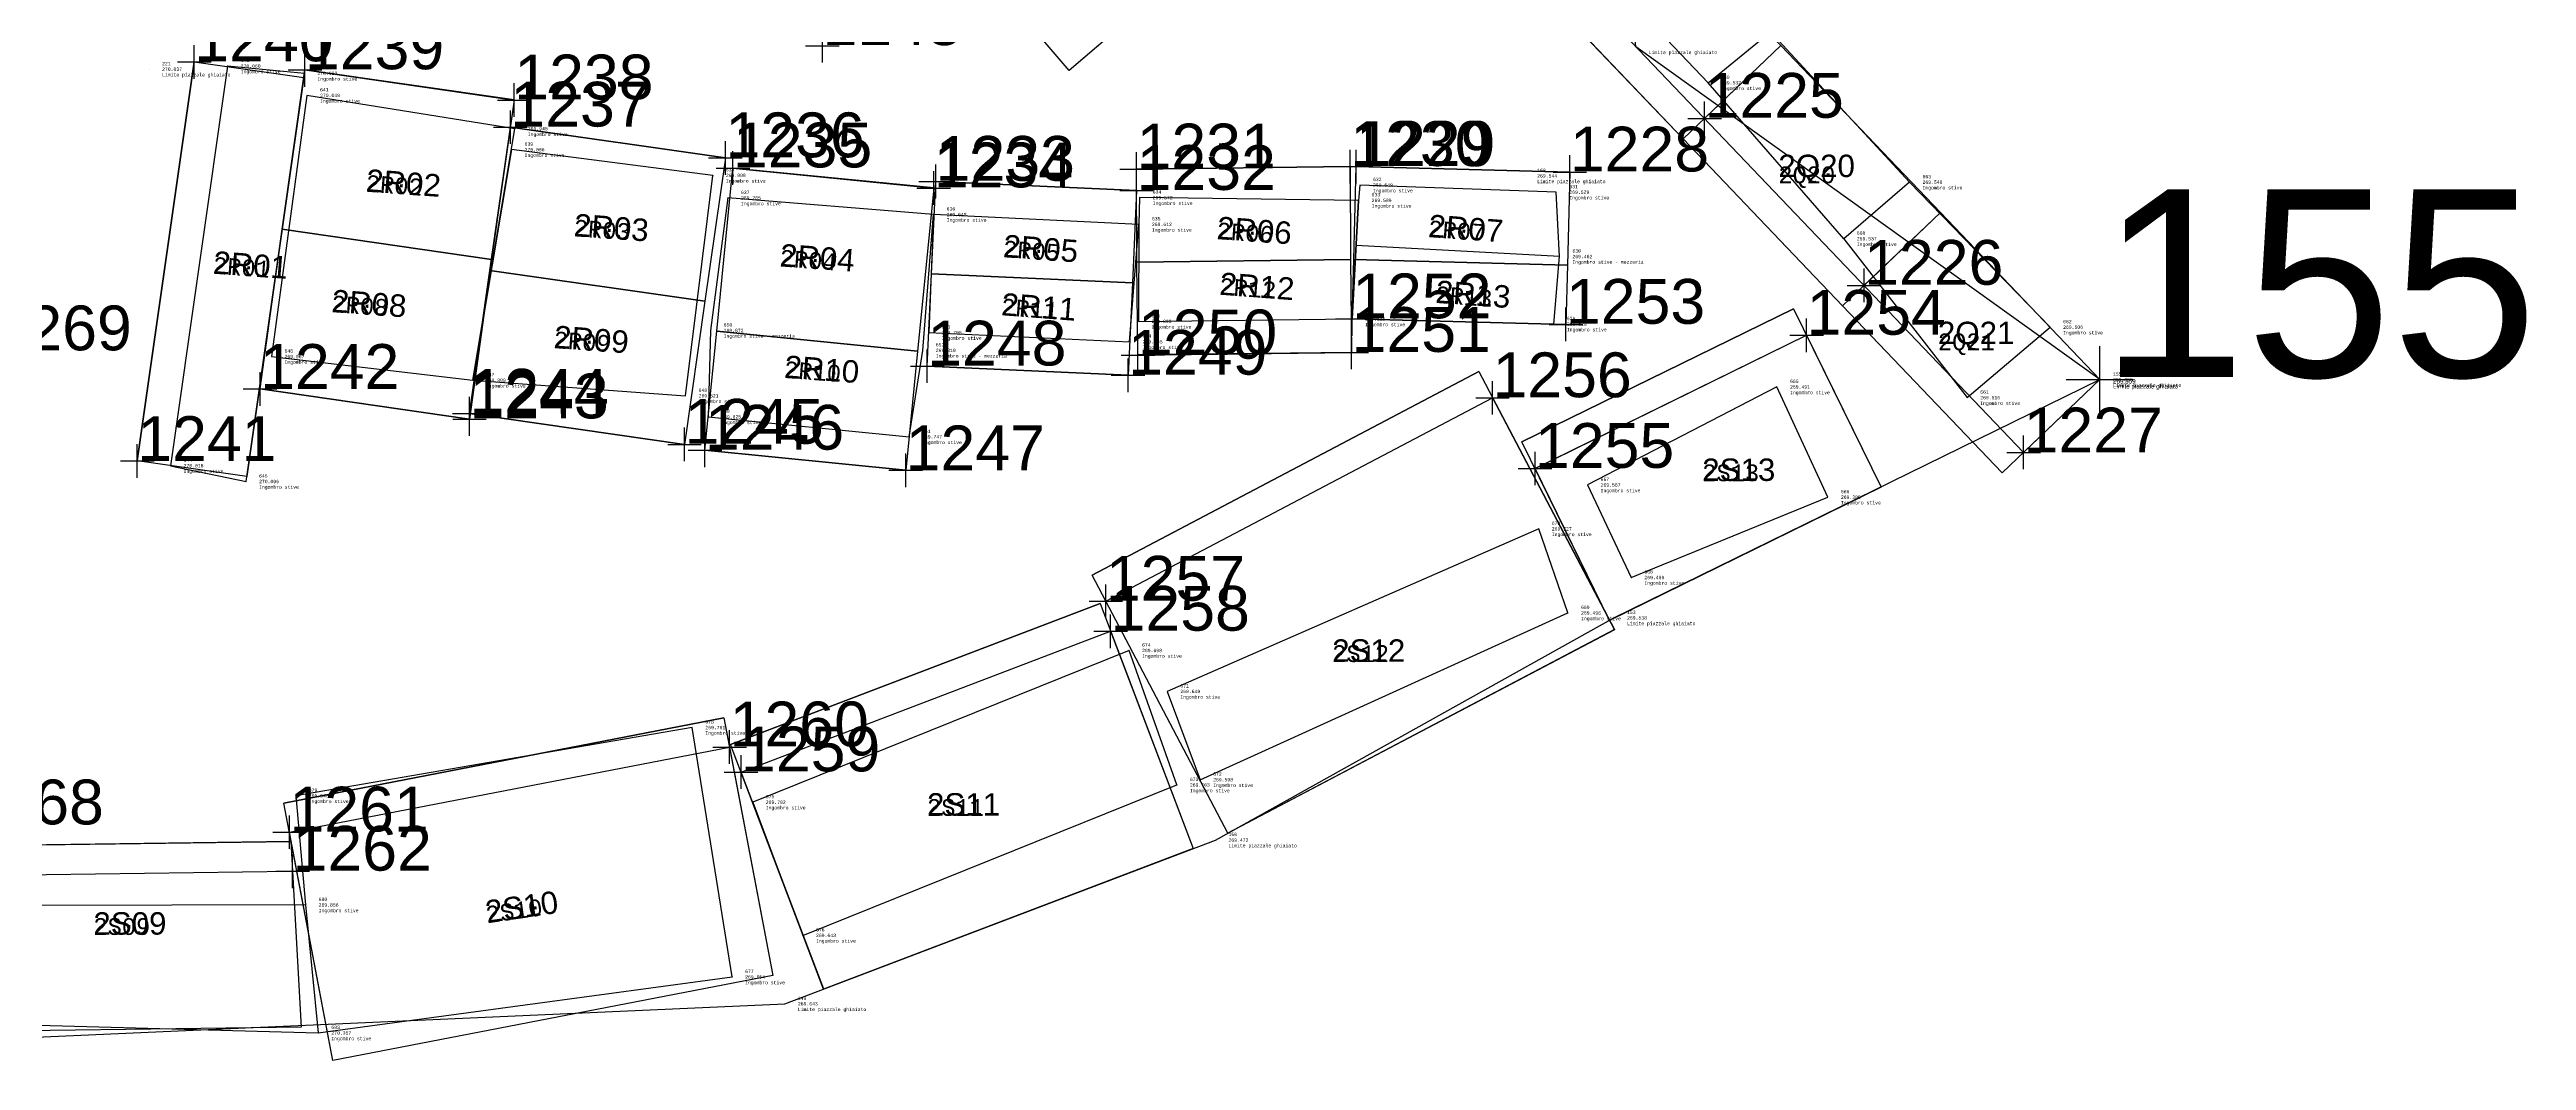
# Model space of a CAD drawing. Extents: x -1000 to 923337, y -63322 to 323191.
# Drawn here: x 327969 to 401661, y 666 to 30757 of the extents above; entities that cross this region are included whole.
import ezdxf
from ezdxf.enums import TextEntityAlignment as Align

# ---------------------------------------------------------------- set-up
doc = ezdxf.new("R2010")
doc.units = 0
doc.header["$PDMODE"] = 35
doc.header["$PDSIZE"] = 1
for name, color, linetype in [('pntdesc', 1, 'Continuous'), ('pntelev', 2, 'Continuous'), ('punti tracciati', 7, 'Continuous'), ('WF nome aree GPS', 7, 'Continuous'), ('WF_ingombro_stive_2', 1, 'Continuous'), ('WF_lato_di_accesso', 40, 'Continuous'), ('WF_nome_aree_GPS', 7, 'Continuous'), ('WF_tracciatura', 30, 'Continuous')]:
    doc.layers.add(name, color=color, linetype=linetype)
for name, color, linetype, lineweight in [('WF ingombro stive 2', 1, 'Continuous', 30), ('WF lato di accesso', 40, 'Continuous', 30), ('WF tracciatura', 30, 'Continuous', 30)]:
    doc.layers.add(name, color=color, linetype=linetype, lineweight=lineweight)
doc.styles.add('FONTSTYLE_1', font='arial.ttf', dxfattribs={"height": 0.2})
doc.styles.add('FONTSTYLE_2', font='arial.ttf', dxfattribs={"height": 0.2})
doc.styles.get("Standard").update_dxf_attribs({"font": 'consola.ttf', "height": 500})

# ---------------------------------------------------------------- blocks, each defined once
blk = doc.blocks.new('rilievo 2')
at = {"color": 8}
for points in [[(408367, -589089, -2210), (438006, -587763, -2348), (450817, -582890, -2520), (462675, -576278, -2454), (477131, -569186, -2633), (463320, -559281, -2554), (462858, -554252, -2417), (453210, -543978, -2458), (436425, -525791, -2385), (420179, -509524, -2064), (431791, -486142, -2181), (437562, -474517, -1956), (432131, -471235, -1903), (421510, -463664, -1858), (415096, -459635, -1816)], [(465473, -560350, -2460), (467330, -558833, -2639), (471465, -563309, -2444), (469510, -564992, -2454), (465473, -560350, -2460)], [(469510, -564992, -2454), (473181, -569722, -2475), (475648, -567625, -2485), (471465, -563309, -2444)], [(461050, -565522, -2530), (455004, -565196, -2384)], [(423749, -584822, -2135), (411806, -584847, -1972), (411800, -588289, -2092), (424127, -588631, -1635)]]:
    blk.add_polyline3d(points, dxfattribs=at)
for points in [[(461177, -555831, -2445), (465473, -560350, -2460), (467330, -558833, -2639), (462716, -554261, -2444)], [(423712, -560071, -1959), (421430, -559852, -1931), (419730, -571749, -1973), (421976, -572218, -1986)], [(429970, -561720, -2052), (423790, -560727, -1943), (422732, -568498, -2024), (428723, -569205, -2083)], [(435862, -563106, -2184), (429876, -562341, -1905), (428723, -569205, -2083), (435053, -569669, -2170)], [(460884, -567533, -2462), (461050, -565522, -2530), (460958, -563607, -2462), (455116, -563395, -2442), (455076, -563850, -2402), (454887, -567379, -2353)], [(442432, -564272, -2343), (436313, -563779, -2226), (435797, -567724, -2120), (435726, -570294, -2166), (441701, -570888, -2245), (442108, -568315, -2181)], [(448540, -564564, -2380), (442432, -564272, -2343), (442287, -567785, -2195), (448264, -568057, -2327)], [(455076, -563850, -2402), (448562, -563769, -2420), (448540, -564564, -2380), (448528, -567453, -2298), (454887, -567379, -2353)], [(467524, -569403, -2500), (461888, -572321, -2425), (463190, -575076, -2505), (469037, -572685, -2606)], [(460436, -573627, -2465), (449384, -578467, -2342), (450360, -581094, -2394), (461306, -576130, -2496)], [(449669, -581251, -2289), (448246, -577248, -2294), (437050, -581764, -2209), (438546, -585727, -2348)], [(436436, -586966, -2338), (435253, -579541, -2230), (423454, -581572, -2046), (423749, -584822, -2135), (424127, -588631, -1635)]]:
    blk.add_polyline3d(points, close=True, dxfattribs=at)
for p in [(419091, -559946, -1954), (421430, -559852, -1931), (423712, -560071, -1959), (423790, -560727, -1943), (465473, -560350, -2460), (429970, -561720, -2052), (429876, -562341, -1905), (435862, -563106, -2184), (455116, -563395, -2442), (460001, -563122, -2448), (460958, -563607, -2462), (471465, -563309, -2444), (436313, -563779, -2226), (442432, -564272, -2343), (448562, -563769, -2420), (455076, -563850, -2402), (448540, -564564, -2380), (469510, -564992, -2454), (461050, -565522, -2530), (454887, -567379, -2353), (435797, -567724, -2120), (442287, -567785, -2195), (448264, -568057, -2327), (448528, -567453, -2298), (460884, -567533, -2462), (475648, -567625, -2485), (422732, -568498, -2024), (442108, -568315, -2181), (428723, -569205, -2083), (467524, -569403, -2500), (477131, -569186, -2633), (435053, -569669, -2170), (435726, -570294, -2166), (473181, -569722, -2475), (441701, -570888, -2245), (419730, -571749, -1973), (421976, -572218, -1986), (461888, -572321, -2425), (469037, -572685, -2606), (460436, -573627, -2465), (463190, -575076, -2505), (461306, -576130, -2496), (462675, -576278, -2454), (448246, -577248, -2294), (449384, -578467, -2342), (435253, -579541, -2230), (449669, -581251, -2289), (450360, -581094, -2394), (423454, -581572, -2046), (437050, -581764, -2209), (450817, -582890, -2520), (423749, -584822, -2135), (438546, -585727, -2348), (436436, -586966, -2338), (438006, -587763, -2348), (424127, -588631, -1635)]:
    blk.add_point(p, dxfattribs=at)
for s, p in [('221', (419480, -559780, -1954)), ('270.037', (419480, -559946, -1954)), ('Limite piazzale ghiaiato', (419480, -560113, -1954)), ('643', (421819, -559685, -1931)), ('270.060', (421819, -559852, -1931)), ('Ingombro stive', (421819, -560018, -1931)), ('270.032', (424101, -560071, -1959)), ('642', (424101, -559904, -1959)), ('Limite piazzale ghiaiato', (463709, -559448, -2554)), ('Ingombro stive', (424101, -560237, -1959)), ('270.049', (424179, -560727, -1943)), ('641', (424179, -560560, -1943)), ('659', (465862, -560184, -2460)), ('269.532', (465862, -560350, -2460)), ('Ingombro stive', (465862, -560517, -2460)), ('Ingombro stive', (424179, -560894, -1943)), ('640', (430359, -561553, -2052)), ('639', (430265, -562175, -1905)), ('269.940', (430359, -561720, -2052)), ('Ingombro stive', (430359, -561887, -2052)), ('270.086', (430265, -562341, -1905)), ('Ingombro stive', (430265, -562508, -1905)), ('638', (436251, -562939, -2184)), ('160', (460390, -562955, -2448)), ('269.808', (436251, -563106, -2184)), ('Ingombro stive', (436251, -563273, -2184)), ('637', (436702, -563612, -2226)), ('269.765', (436702, -563779, -2226)), ('634', (448951, -563602, -2420)), ('269.572', (448951, -563769, -2420)), ('633', (455465, -563684, -2402)), ('269.549', (455505, -563395, -2442)), ('632', (455505, -563228, -2442)), ('Ingombro stive', (455505, -563561, -2442)), ('269.544', (460390, -563122, -2448)), ('Limite piazzale ghiaiato', (460390, -563289, -2448)), ('631', (461347, -563440, -2462)), ('269.529', (461347, -563607, -2462)), ('Ingombro stive', (461347, -563774, -2462)), ('663', (471854, -563142, -2444)), ('269.548', (471854, -563309, -2444)), ('Ingombro stive', (471854, -563475, -2444)), ('Ingombro stive', (436702, -563946, -2226)), ('269.648', (442821, -564272, -2343)), ('636', (442821, -564105, -2343)), ('Ingombro stive', (442821, -564439, -2343)), ('635', (448929, -564397, -2380)), ('Ingombro stive', (448951, -563936, -2420)), ('269.589', (455465, -563850, -2402)), ('Ingombro stive', (455465, -564017, -2402)), ('269.612', (448929, -564564, -2380)), ('Ingombro stive', (448929, -564731, -2380)), ('269.537', (469899, -564992, -2454)), ('660', (469899, -564825, -2454)), ('Ingombro stive', (469899, -565159, -2454)), ('269.462', (461439, -565522, -2530)), ('630', (461439, -565355, -2530)), ('Ingombro stive - mezzeria', (461439, -565689, -2530)), ('655', (448917, -567286, -2298)), ('269.693', (448917, -567453, -2298)), ('656', (455276, -567213, -2353)), ('269.638', (455276, -567379, -2353)), ('629', (461273, -567366, -2462)), ('662', (476037, -567458, -2485)), ('650', (436186, -567557, -2120)), ('269.872', (436186, -567724, -2120)), ('Ingombro stive - mezzeria', (436186, -567891, -2120)), ('652', (442497, -568148, -2181)), ('269.796', (442676, -567785, -2195)), ('653', (442676, -567618, -2195)), ('Ingombro stive', (442676, -567952, -2195)), ('654', (448653, -567890, -2327)), ('269.665', (448653, -568057, -2327)), ('Ingombro stive', (448917, -567620, -2298)), ('Ingombro stive', (455276, -567546, -2353)), ('269.529', (461273, -567533, -2462)), ('Ingombro stive', (461273, -567700, -2462)), ('269.506', (476037, -567625, -2485)), ('Ingombro stive', (476037, -567792, -2485)), ('269.967', (423121, -568498, -2024)), ('646', (423121, -568332, -2024)), ('Ingombro stive', (423121, -568665, -2024)), ('269.810', (442497, -568315, -2181)), ('Ingombro stive - mezzeria', (442497, -568481, -2181)), ('Ingombro stive', (448653, -568224, -2327)), ('269.909', (429112, -569205, -2083)), ('647', (429112, -569038, -2083)), ('Ingombro stive', (429112, -569372, -2083)), ('269.821', (435442, -569669, -2170)), ('648', (435442, -569502, -2170)), ('665', (467913, -569236, -2500)), ('269.491', (467913, -569403, -2500)), ('Ingombro stive', (467913, -569570, -2500)), ('661', (473570, -569555, -2475)), ('269.359', (477520, -569186, -2633)), ('155', (477520, -569020, -2633)), ('Limite piazzale ghiaiato', (477520, -569353, -2633)), ('Ingombro stive', (435442, -569836, -2170)), ('269.825', (436115, -570294, -2166)), ('649', (436115, -570127, -2166)), ('269.516', (473570, -569722, -2475)), ('Ingombro stive', (473570, -569889, -2475)), ('Ingombro stive', (436115, -570461, -2166)), ('269.747', (442090, -570888, -2245)), ('651', (442090, -570722, -2245)), ('Ingombro stive', (442090, -571055, -2245)), ('644', (420119, -571582, -1973)), ('270.018', (420119, -571749, -1973)), ('Ingombro stive', (420119, -571916, -1973)), ('270.006', (422365, -572218, -1986)), ('645', (422365, -572051, -1986)), ('Ingombro stive', (422365, -572384, -1986)), ('269.567', (462277, -572321, -2425)), ('667', (462277, -572154, -2425)), ('Ingombro stive', (462277, -572488, -2425)), ('666', (469426, -572518, -2606)), ('269.385', (469426, -572685, -2606)), ('Ingombro stive', (469426, -572852, -2606)), ('670', (460825, -573461, -2465)), ('269.527', (460825, -573627, -2465)), ('Ingombro stive', (460825, -573794, -2465)), ('269.486', (463579, -575076, -2505)), ('668', (463579, -574909, -2505)), ('Ingombro stive', (463579, -575243, -2505)), ('669', (461695, -575963, -2496)), ('269.496', (461695, -576130, -2496)), ('Ingombro stive', (461695, -576297, -2496)), ('269.538', (463064, -576278, -2454)), ('153', (463064, -576111, -2454)), ('Limite piazzale ghiaiato', (463064, -576445, -2454)), ('674', (448635, -577081, -2294)), ('269.698', (448635, -577248, -2294)), ('Ingombro stive', (448635, -577415, -2294)), ('671', (449773, -578300, -2342)), ('269.649', (449773, -578467, -2342)), ('Ingombro stive', (449773, -578634, -2342)), ('269.761', (435642, -579541, -2230)), ('678', (435642, -579375, -2230)), ('Ingombro stive', (435642, -579708, -2230)), ('679', (423843, -581406, -2046)), ('673', (450058, -581084, -2289)), ('269.703', (450058, -581251, -2289)), ('Ingombro stive', (450058, -581418, -2289)), ('672', (450749, -580927, -2394)), ('269.598', (450749, -581094, -2394)), ('Ingombro stive', (450749, -581260, -2394)), ('269.946', (423843, -581572, -2046)), ('Ingombro stive', (423843, -581739, -2046)), ('675', (437439, -581597, -2209)), ('269.782', (437439, -581764, -2209)), ('Ingombro stive', (437439, -581930, -2209)), ('150', (451206, -582723, -2520)), ('269.472', (451206, -582890, -2520)), ('Limite piazzale ghiaiato', (451206, -583057, -2520)), ('269.856', (424138, -584822, -2135)), ('680', (424138, -584655, -2135)), ('Ingombro stive', (424138, -584988, -2135)), ('676', (438935, -585561, -2348)), ('269.643', (438935, -585727, -2348)), ('Ingombro stive', (438935, -585894, -2348)), ('677', (436825, -586799, -2338)), ('269.654', (436825, -586966, -2338)), ('Ingombro stive', (436825, -587133, -2338)), ('149', (438395, -587597, -2348)), ('269.643', (438395, -587763, -2348)), ('Limite piazzale ghiaiato', (438395, -587930, -2348)), ('270.357', (424515, -588631, -1635)), ('683', (424515, -588464, -1635)), ('Ingombro stive', (424515, -588798, -1635))]:
    blk.add_text(s, height=100, dxfattribs=at).set_placement(p, align=Align.MIDDLE_LEFT)
blk = doc.blocks.new('Croce___ATS')
at = {"color": 0}
for p, q in [((0, -0.5), (0, 0.5)), ((-0.5, 0), (0.5, 0))]:
    blk.add_line(p, q, dxfattribs=at)
blk = doc.blocks.new('T_P_3')
blk.add_point((0, 0))
at = {"xscale": 2, "yscale": 2}
blk.add_blockref('Croce___ATS', (0, 0), dxfattribs=at)
at = {"color": 7, "insert": (0, 0), "char_height": 5.5859, "attachment_point": 7, "style": 'FONTSTYLE_1'}
blk.add_mtext('155', dxfattribs=at)
blk = doc.blocks.new('T_P_154')
at = {"color": 7}
blk.add_point((0, 0), dxfattribs=at)
blk.add_blockref('Croce___ATS', (0, 0), dxfattribs=at)
at = {"color": 7, "insert": (0, 0), "char_height": 1.3333, "attachment_point": 7, "style": 'FONTSTYLE_1'}
blk.add_mtext('1148', dxfattribs=at)
blk = doc.blocks.new('T_P_230')
at = {"color": 7}
blk.add_point((0, 0), dxfattribs=at)
blk.add_blockref('Croce___ATS', (0, 0), dxfattribs=at)
at = {"color": 7, "insert": (0, 0), "char_height": 1.3333, "attachment_point": 7, "style": 'FONTSTYLE_1'}
blk.add_mtext('1225', dxfattribs=at)
blk = doc.blocks.new('T_P_231')
at = {"color": 7}
blk.add_point((0, 0), dxfattribs=at)
blk.add_blockref('Croce___ATS', (0, 0), dxfattribs=at)
at = {"color": 7, "insert": (0, 0), "char_height": 1.3333, "attachment_point": 7, "style": 'FONTSTYLE_1'}
blk.add_mtext('1226', dxfattribs=at)
blk = doc.blocks.new('T_P_232')
at = {"color": 7}
blk.add_point((0, 0), dxfattribs=at)
blk.add_blockref('Croce___ATS', (0, 0), dxfattribs=at)
at = {"color": 7, "insert": (0, 0), "char_height": 1.3333, "attachment_point": 7, "style": 'FONTSTYLE_1'}
blk.add_mtext('1227', dxfattribs=at)
blk = doc.blocks.new('T_P_233')
at = {"color": 7}
blk.add_point((0, 0), dxfattribs=at)
blk.add_blockref('Croce___ATS', (0, 0), dxfattribs=at)
at = {"color": 7, "insert": (0, 0), "char_height": 1.3333, "attachment_point": 7, "style": 'FONTSTYLE_1'}
blk.add_mtext('1228', dxfattribs=at)
blk = doc.blocks.new('T_P_234')
at = {"color": 7}
blk.add_point((0, 0), dxfattribs=at)
blk.add_blockref('Croce___ATS', (0, 0), dxfattribs=at)
at = {"color": 7, "insert": (0, 0), "char_height": 1.3333, "attachment_point": 7, "style": 'FONTSTYLE_1'}
blk.add_mtext('1229', dxfattribs=at)
blk = doc.blocks.new('T_P_235')
at = {"color": 7}
blk.add_point((0, 0), dxfattribs=at)
blk.add_blockref('Croce___ATS', (0, 0), dxfattribs=at)
at = {"color": 7, "insert": (0, 0), "char_height": 1.3333, "attachment_point": 7, "style": 'FONTSTYLE_1'}
blk.add_mtext('1230', dxfattribs=at)
blk = doc.blocks.new('T_P_236')
at = {"color": 7}
blk.add_point((0, 0), dxfattribs=at)
blk.add_blockref('Croce___ATS', (0, 0), dxfattribs=at)
at = {"color": 7, "insert": (0, 0), "char_height": 1.3333, "attachment_point": 7, "style": 'FONTSTYLE_1'}
blk.add_mtext('1231', dxfattribs=at)
blk = doc.blocks.new('T_P_237')
at = {"color": 7}
blk.add_point((0, 0), dxfattribs=at)
blk.add_blockref('Croce___ATS', (0, 0), dxfattribs=at)
at = {"color": 7, "insert": (0, 0), "char_height": 1.3333, "attachment_point": 7, "style": 'FONTSTYLE_1'}
blk.add_mtext('1232', dxfattribs=at)
blk = doc.blocks.new('T_P_238')
at = {"color": 7}
blk.add_point((0, 0), dxfattribs=at)
blk.add_blockref('Croce___ATS', (0, 0), dxfattribs=at)
at = {"color": 7, "insert": (0, 0), "char_height": 1.3333, "attachment_point": 7, "style": 'FONTSTYLE_1'}
blk.add_mtext('1233', dxfattribs=at)
blk = doc.blocks.new('T_P_239')
at = {"color": 7}
blk.add_point((0, 0), dxfattribs=at)
blk.add_blockref('Croce___ATS', (0, 0), dxfattribs=at)
at = {"color": 7, "insert": (0, 0), "char_height": 1.3333, "attachment_point": 7, "style": 'FONTSTYLE_1'}
blk.add_mtext('1234', dxfattribs=at)
blk = doc.blocks.new('T_P_240')
at = {"color": 7}
blk.add_point((0, 0), dxfattribs=at)
blk.add_blockref('Croce___ATS', (0, 0), dxfattribs=at)
at = {"color": 7, "insert": (0, 0), "char_height": 1.3333, "attachment_point": 7, "style": 'FONTSTYLE_1'}
blk.add_mtext('1235', dxfattribs=at)
blk = doc.blocks.new('T_P_241')
at = {"color": 7}
blk.add_point((0, 0), dxfattribs=at)
blk.add_blockref('Croce___ATS', (0, 0), dxfattribs=at)
at = {"color": 7, "insert": (0, 0), "char_height": 1.3333, "attachment_point": 7, "style": 'FONTSTYLE_1'}
blk.add_mtext('1236', dxfattribs=at)
blk = doc.blocks.new('T_P_242')
at = {"color": 7}
blk.add_point((0, 0), dxfattribs=at)
blk.add_blockref('Croce___ATS', (0, 0), dxfattribs=at)
at = {"color": 7, "insert": (0, 0), "char_height": 1.3333, "attachment_point": 7, "style": 'FONTSTYLE_1'}
blk.add_mtext('1237', dxfattribs=at)
blk = doc.blocks.new('T_P_243')
at = {"color": 7}
blk.add_point((0, 0), dxfattribs=at)
blk.add_blockref('Croce___ATS', (0, 0), dxfattribs=at)
at = {"color": 7, "insert": (0, 0), "char_height": 1.3333, "attachment_point": 7, "style": 'FONTSTYLE_1'}
blk.add_mtext('1238', dxfattribs=at)
blk = doc.blocks.new('T_P_244')
at = {"color": 7}
blk.add_point((0, 0), dxfattribs=at)
blk.add_blockref('Croce___ATS', (0, 0), dxfattribs=at)
at = {"color": 7, "insert": (0, 0), "char_height": 1.3333, "attachment_point": 7, "style": 'FONTSTYLE_1'}
blk.add_mtext('1239', dxfattribs=at)
blk = doc.blocks.new('T_P_245')
at = {"color": 7}
blk.add_point((0, 0), dxfattribs=at)
blk.add_blockref('Croce___ATS', (0, 0), dxfattribs=at)
at = {"color": 7, "insert": (0, 0), "char_height": 1.3333, "attachment_point": 7, "style": 'FONTSTYLE_1'}
blk.add_mtext('1240', dxfattribs=at)
blk = doc.blocks.new('T_P_246')
at = {"color": 7}
blk.add_point((0, 0), dxfattribs=at)
blk.add_blockref('Croce___ATS', (0, 0), dxfattribs=at)
at = {"color": 7, "insert": (0, 0), "char_height": 1.3333, "attachment_point": 7, "style": 'FONTSTYLE_1'}
blk.add_mtext('1241', dxfattribs=at)
blk = doc.blocks.new('T_P_247')
at = {"color": 7}
blk.add_point((0, 0), dxfattribs=at)
blk.add_blockref('Croce___ATS', (0, 0), dxfattribs=at)
at = {"color": 7, "insert": (0, 0), "char_height": 1.3333, "attachment_point": 7, "style": 'FONTSTYLE_1'}
blk.add_mtext('1242', dxfattribs=at)
blk = doc.blocks.new('T_P_248')
at = {"color": 7}
blk.add_point((0, 0), dxfattribs=at)
blk.add_blockref('Croce___ATS', (0, 0), dxfattribs=at)
at = {"color": 7, "insert": (0, 0), "char_height": 1.3333, "attachment_point": 7, "style": 'FONTSTYLE_1'}
blk.add_mtext('1243', dxfattribs=at)
blk = doc.blocks.new('T_P_249')
at = {"color": 7}
blk.add_point((0, 0), dxfattribs=at)
blk.add_blockref('Croce___ATS', (0, 0), dxfattribs=at)
at = {"color": 7, "insert": (0, 0), "char_height": 1.3333, "attachment_point": 7, "style": 'FONTSTYLE_1'}
blk.add_mtext('1244', dxfattribs=at)
blk = doc.blocks.new('T_P_250')
at = {"color": 7}
blk.add_point((0, 0), dxfattribs=at)
blk.add_blockref('Croce___ATS', (0, 0), dxfattribs=at)
at = {"color": 7, "insert": (0, 0), "char_height": 1.3333, "attachment_point": 7, "style": 'FONTSTYLE_1'}
blk.add_mtext('1245', dxfattribs=at)
blk = doc.blocks.new('T_P_251')
at = {"color": 7}
blk.add_point((0, 0), dxfattribs=at)
blk.add_blockref('Croce___ATS', (0, 0), dxfattribs=at)
at = {"color": 7, "insert": (0, 0), "char_height": 1.3333, "attachment_point": 7, "style": 'FONTSTYLE_1'}
blk.add_mtext('1246', dxfattribs=at)
blk = doc.blocks.new('T_P_252')
at = {"color": 7}
blk.add_point((0, 0), dxfattribs=at)
blk.add_blockref('Croce___ATS', (0, 0), dxfattribs=at)
at = {"color": 7, "insert": (0, 0), "char_height": 1.3333, "attachment_point": 7, "style": 'FONTSTYLE_1'}
blk.add_mtext('1247', dxfattribs=at)
blk = doc.blocks.new('T_P_253')
at = {"color": 7}
blk.add_point((0, 0), dxfattribs=at)
blk.add_blockref('Croce___ATS', (0, 0), dxfattribs=at)
at = {"color": 7, "insert": (0, 0), "char_height": 1.3333, "attachment_point": 7, "style": 'FONTSTYLE_1'}
blk.add_mtext('1248', dxfattribs=at)
blk = doc.blocks.new('T_P_254')
at = {"color": 7}
blk.add_point((0, 0), dxfattribs=at)
blk.add_blockref('Croce___ATS', (0, 0), dxfattribs=at)
at = {"color": 7, "insert": (0, 0), "char_height": 1.3333, "attachment_point": 7, "style": 'FONTSTYLE_1'}
blk.add_mtext('1249', dxfattribs=at)
blk = doc.blocks.new('T_P_255')
at = {"color": 7}
blk.add_point((0, 0), dxfattribs=at)
blk.add_blockref('Croce___ATS', (0, 0), dxfattribs=at)
at = {"color": 7, "insert": (0, 0), "char_height": 1.3333, "attachment_point": 7, "style": 'FONTSTYLE_1'}
blk.add_mtext('1250', dxfattribs=at)
blk = doc.blocks.new('T_P_256')
at = {"color": 7}
blk.add_point((0, 0), dxfattribs=at)
blk.add_blockref('Croce___ATS', (0, 0), dxfattribs=at)
at = {"color": 7, "insert": (0, 0), "char_height": 1.3333, "attachment_point": 7, "style": 'FONTSTYLE_1'}
blk.add_mtext('1251', dxfattribs=at)
blk = doc.blocks.new('T_P_257')
at = {"color": 7}
blk.add_point((0, 0), dxfattribs=at)
blk.add_blockref('Croce___ATS', (0, 0), dxfattribs=at)
at = {"color": 7, "insert": (0, 0), "char_height": 1.3333, "attachment_point": 7, "style": 'FONTSTYLE_1'}
blk.add_mtext('1252', dxfattribs=at)
blk = doc.blocks.new('T_P_258')
at = {"color": 7}
blk.add_point((0, 0), dxfattribs=at)
blk.add_blockref('Croce___ATS', (0, 0), dxfattribs=at)
at = {"color": 7, "insert": (0, 0), "char_height": 1.3333, "attachment_point": 7, "style": 'FONTSTYLE_1'}
blk.add_mtext('1253', dxfattribs=at)
blk = doc.blocks.new('T_P_259')
at = {"color": 7}
blk.add_point((0, 0), dxfattribs=at)
blk.add_blockref('Croce___ATS', (0, 0), dxfattribs=at)
at = {"color": 7, "insert": (0, 0), "char_height": 1.3333, "attachment_point": 7, "style": 'FONTSTYLE_1'}
blk.add_mtext('1254', dxfattribs=at)
blk = doc.blocks.new('T_P_260')
at = {"color": 7}
blk.add_point((0, 0), dxfattribs=at)
blk.add_blockref('Croce___ATS', (0, 0), dxfattribs=at)
at = {"color": 7, "insert": (0, 0), "char_height": 1.3333, "attachment_point": 7, "style": 'FONTSTYLE_1'}
blk.add_mtext('1255', dxfattribs=at)
blk = doc.blocks.new('T_P_261')
at = {"color": 7}
blk.add_point((0, 0), dxfattribs=at)
blk.add_blockref('Croce___ATS', (0, 0), dxfattribs=at)
at = {"color": 7, "insert": (0, 0), "char_height": 1.3333, "attachment_point": 7, "style": 'FONTSTYLE_1'}
blk.add_mtext('1256', dxfattribs=at)
blk = doc.blocks.new('T_P_262')
at = {"color": 7}
blk.add_point((0, 0), dxfattribs=at)
blk.add_blockref('Croce___ATS', (0, 0), dxfattribs=at)
at = {"color": 7, "insert": (0, 0), "char_height": 1.3333, "attachment_point": 7, "style": 'FONTSTYLE_1'}
blk.add_mtext('1257', dxfattribs=at)
blk = doc.blocks.new('T_P_263')
at = {"color": 7}
blk.add_point((0, 0), dxfattribs=at)
blk.add_blockref('Croce___ATS', (0, 0), dxfattribs=at)
at = {"color": 7, "insert": (0, 0), "char_height": 1.3333, "attachment_point": 7, "style": 'FONTSTYLE_1'}
blk.add_mtext('1258', dxfattribs=at)
blk = doc.blocks.new('T_P_264')
at = {"color": 7}
blk.add_point((0, 0), dxfattribs=at)
blk.add_blockref('Croce___ATS', (0, 0), dxfattribs=at)
at = {"color": 7, "insert": (0, 0), "char_height": 1.3333, "attachment_point": 7, "style": 'FONTSTYLE_1'}
blk.add_mtext('1259', dxfattribs=at)
blk = doc.blocks.new('T_P_265')
at = {"color": 7}
blk.add_point((0, 0), dxfattribs=at)
blk.add_blockref('Croce___ATS', (0, 0), dxfattribs=at)
at = {"color": 7, "insert": (0, 0), "char_height": 1.3333, "attachment_point": 7, "style": 'FONTSTYLE_1'}
blk.add_mtext('1260', dxfattribs=at)
blk = doc.blocks.new('T_P_266')
at = {"color": 7}
blk.add_point((0, 0), dxfattribs=at)
blk.add_blockref('Croce___ATS', (0, 0), dxfattribs=at)
at = {"color": 7, "insert": (0, 0), "char_height": 1.3333, "attachment_point": 7, "style": 'FONTSTYLE_1'}
blk.add_mtext('1261', dxfattribs=at)
blk = doc.blocks.new('T_P_267')
at = {"color": 7}
blk.add_point((0, 0), dxfattribs=at)
blk.add_blockref('Croce___ATS', (0, 0), dxfattribs=at)
at = {"color": 7, "insert": (0, 0), "char_height": 1.3333, "attachment_point": 7, "style": 'FONTSTYLE_1'}
blk.add_mtext('1262', dxfattribs=at)
blk = doc.blocks.new('T_P_273')
at = {"color": 7}
blk.add_point((0, 0), dxfattribs=at)
blk.add_blockref('Croce___ATS', (0, 0), dxfattribs=at)
at = {"color": 7, "insert": (0, 0), "char_height": 1.3333, "attachment_point": 7, "style": 'FONTSTYLE_1'}
blk.add_mtext('1268', dxfattribs=at)
blk = doc.blocks.new('T_P_274')
at = {"color": 7}
blk.add_point((0, 0), dxfattribs=at)
blk.add_blockref('Croce___ATS', (0, 0), dxfattribs=at)
at = {"color": 7, "insert": (0, 0), "char_height": 1.3333, "attachment_point": 7, "style": 'FONTSTYLE_1'}
blk.add_mtext('1269', dxfattribs=at)
blk = doc.blocks.new('punti tracciatura 2')
at = {"layer": 'WF_ingombro_stive_2', "ltscale": 0.5, "flags": 128}
for points, elevation in [([(1346700.396, -3504.933), (1346696.675, -3508.122), (1346691.861, -3502.502), (1346695.581, -3499.313)], 270.364), ([(1346710.83, -3504.577), (1346713.1, -3502.41), (1346717.846, -3507.382), (1346715.576, -3509.549)], 269.927), ([(1346715.576, -3509.549), (1346717.846, -3507.382), (1346722.592, -3512.353), (1346720.322, -3514.52)], 269.927), ([(1346720.322, -3514.52), (1346722.592, -3512.353), (1346727.338, -3517.325), (1346725.068, -3519.492)], 269.927), ([(1346718.611, -3516.006), (1346720.829, -3520.527), (1346712.749, -3524.491), (1346710.531, -3519.97)], 269.474), ([(1346709.266, -3517.867), (1346712.898, -3524.767), (1346701.395, -3530.822), (1346697.762, -3523.922)], 269.474), ([(1346697.904, -3524.816), (1346700.363, -3531.28), (1346689.368, -3535.469), (1346686.909, -3529.004)], 269.643), ([(1346686.567, -3528.261), (1346687.857, -3535.056), (1346674.762, -3537.59), (1346673.472, -3530.795)], 269.854), ([(1346673.568, -3531.958), (1346673.823, -3536.603), (1346661.879, -3536.761), (1346661.624, -3532.116)], 269.776)]:
    blk.add_lwpolyline(points, dxfattribs=dict(at, elevation=elevation))
for points, elevation in [([(1346668.946, -3519.746), (1346670.644, -3507.867), (1346673.901, -3508.332), (1346672.204, -3520.212)], 270.018), ([(1346673.935, -3508.105), (1346680.164, -3509.002), (1346679.485, -3513.748), (1346673.255, -3512.851)], 270.018), ([(1346680.047, -3509.811), (1346686.446, -3510.725), (1346685.837, -3514.988), (1346679.438, -3514.074)], 270.018), ([(1346686.67, -3511.027), (1346692.644, -3511.621), (1346692.162, -3516.474), (1346686.187, -3515.879)], 269.825), ([(1346698.676, -3511.058), (1346705.035, -3510.984), (1346705.043, -3513.751), (1346698.684, -3513.825)], 269.693), ([(1346705.209, -3510.985), (1346711.567, -3511.148), (1346711.496, -3513.914), (1346705.139, -3513.752)], 269.638), ([(1346692.701, -3511.425), (1346698.679, -3511.697), (1346698.552, -3514.446), (1346692.573, -3514.174)], 269.796), ([(1346673.255, -3512.851), (1346679.485, -3513.748), (1346678.831, -3518.497), (1346672.602, -3517.6)], 270.018), ([(1346679.438, -3514.074), (1346685.837, -3514.988), (1346685.228, -3519.251), (1346678.829, -3518.337)], 270.018), ([(1346692.573, -3514.174), (1346698.552, -3514.446), (1346698.426, -3517.195), (1346692.448, -3516.923)], 269.796), ([(1346698.684, -3513.825), (1346705.043, -3513.751), (1346705.075, -3516.518), (1346698.716, -3516.592)], 269.693), ([(1346705.139, -3513.752), (1346711.496, -3513.914), (1346711.451, -3515.681), (1346705.093, -3515.518)], 269.638), ([(1346686.187, -3515.879), (1346692.162, -3516.474), (1346691.808, -3520.023), (1346685.834, -3519.428)], 269.825)]:
    blk.add_lwpolyline(points, close=True, dxfattribs=dict(at, elevation=elevation))
at = {"layer": 'WF_lato_di_accesso', "ltscale": 0.5}
for p, q in [((1346670.644, -3507.867, 270.018), (1346668.946, -3519.746, 270.018)), ((1346680.164, -3509.002, 270.018), (1346673.935, -3508.105, 270.018)), ((1346686.446, -3510.725, 270.018), (1346680.047, -3509.811, 270.018)), ((1346692.644, -3511.621, 269.825), (1346686.67, -3511.027, 269.825)), ((1346705.035, -3510.984, 269.693), (1346698.676, -3511.058, 269.693)), ((1346711.567, -3511.148, 269.638), (1346705.209, -3510.985, 269.638)), ((1346698.679, -3511.697, 269.796), (1346692.701, -3511.425, 269.796)), ((1346705.093, -3515.518, 269.638), (1346711.451, -3515.681, 269.638)), ((1346698.716, -3516.592, 269.693), (1346705.075, -3516.518, 269.693)), ((1346692.448, -3516.923, 269.796), (1346698.426, -3517.195, 269.796)), ((1346672.602, -3517.6, 270.018), (1346678.831, -3518.497, 270.018)), ((1346678.829, -3518.337, 270.018), (1346685.228, -3519.251, 270.018)), ((1346685.834, -3519.428, 271.991), (1346691.808, -3520.023, 269.825))]:
    blk.add_line(p, q, dxfattribs=at)
at = {"layer": 'WF_tracciatura', "ltscale": 0.5}
for p, q in [((1346725.068, -3519.492, 269.927), (1346710.83, -3504.577, 269.927)), ((1346710.531, -3519.97, 269.474), (1346718.611, -3516.006, 269.474)), ((1346697.762, -3523.922, 269.474), (1346709.266, -3517.867, 269.474)), ((1346686.909, -3529.004, 269.643), (1346697.904, -3524.815, 269.643)), ((1346673.475, -3530.794, 269.854), (1346686.57, -3528.26, 269.854)), ((1346661.587, -3532.116, 269.776), (1346673.531, -3531.958, 269.776))]:
    blk.add_line(p, q, dxfattribs=at)
at = {"color": 7}
for name, p in [('T_P_154', (1346689.331, -3507.387, 270.364)), ('T_P_245', (1346670.644, -3507.867, 270.018)), ('T_P_244', (1346673.935, -3508.105, 270.018)), ('T_P_243', (1346680.164, -3509.002, 270.018)), ('T_P_242', (1346680.047, -3509.811, 270.018)), ('T_P_230', (1346715.576, -3509.549, 269.927)), ('T_P_241', (1346686.446, -3510.725, 270.018)), ('T_P_240', (1346686.67, -3511.027, 269.825)), ('T_P_236', (1346698.676, -3511.058, 269.693)), ('T_P_235', (1346705.035, -3510.984, 269.693)), ('T_P_234', (1346705.209, -3510.985, 269.638)), ('T_P_233', (1346711.567, -3511.148, 269.638)), ('T_P_239', (1346692.644, -3511.621, 269.825)), ('T_P_238', (1346692.701, -3511.425, 269.796)), ('T_P_237', (1346698.679, -3511.697, 269.796)), ('T_P_231', (1346720.322, -3514.52, 269.927)), ('T_P_257', (1346705.093, -3515.518, 269.638)), ('T_P_258', (1346711.451, -3515.681, 269.638)), ('T_P_259', (1346718.611, -3516.006, 269.474)), ('T_P_274', (1346664.641, -3516.471, 270.271)), ('T_P_253', (1346692.448, -3516.923, 269.796)), ('T_P_255', (1346698.716, -3516.592, 269.693)), ('T_P_256', (1346705.075, -3516.518, 269.693)), ('T_P_247', (1346672.602, -3517.6, 270.018)), ('T_P_254', (1346698.426, -3517.195, 269.796)), ('T_P_261', (1346709.266, -3517.867, 269.474)), ('T_P_249', (1346678.829, -3518.337, 270.018)), ('T_P_248', (1346678.831, -3518.497, 270.018)), ('T_P_250', (1346685.228, -3519.251, 270.018)), ('T_P_246', (1346668.946, -3519.746, 270.018)), ('T_P_251', (1346685.834, -3519.428, 269.825)), ('T_P_252', (1346691.808, -3520.023, 269.825)), ('T_P_260', (1346710.531, -3519.97, 269.474)), ('T_P_232', (1346725.068, -3519.492, 269.927)), ('T_P_262', (1346697.762, -3523.922, 269.474)), ('T_P_263', (1346697.904, -3524.816, 269.643)), ('T_P_265', (1346686.57, -3528.26, 269.854)), ('T_P_264', (1346686.909, -3529.004, 269.643)), ('T_P_273', (1346663.81, -3530.582, 270.271)), ('T_P_266', (1346673.475, -3530.794, 269.854)), ('T_P_267', (1346673.568, -3531.958, 269.776))]:
    blk.add_blockref(name, p, dxfattribs=at)
blk.add_blockref('T_P_3', (1346727.337, -3517.325, 269.359))
at = {"layer": 'pntdesc', "insert": (1346727.727, -3517.542, 269.359), "char_height": 0.13333, "attachment_point": 4, "style": 'FONTSTYLE_2'}
blk.add_mtext('Limite piazzale ghiaiato', dxfattribs=at)
at = {"layer": 'pntelev', "insert": (1346727.727, -3517.375, 269.359), "char_height": 0.1333, "attachment_point": 4, "style": 'FONTSTYLE_2'}
blk.add_mtext('269.359', dxfattribs=at)
at = {"layer": 'WF_nome_aree_GPS', "char_height": 0.6667, "attachment_point": 7, "style": 'FONTSTYLE_2'}
for s, insert in [('2Q20', (1346717.77, -3511.479, 270.315)), ('2Q21', (1346722.516, -3516.451, 270.315)), ('2S13', (1346715.506, -3520.349, 270.75)), ('2S12', (1346704.497, -3525.731, 270.75)), ('2S11', (1346692.442, -3530.31, 270.75)), ('2S09', (1346667.64, -3533.853, 270.75))]:
    blk.add_mtext(s, dxfattribs=dict(at, insert=insert))
for s, insert, rotation in [('2R02', (1346675.731, -3511.73, 270.669), 355.7), ('2R03', (1346681.917, -3513.057, 270.669), 355.7), ('2R06', (1346701.046, -3513.141, 270.669), 355.7), ('2R07', (1346707.339, -3513.081, 270.669), 355.7), ('2R01', (1346671.184, -3514.17, 270.669), 355.7), ('2R04', (1346688.045, -3513.954, 270.669), 355.7), ('2R05', (1346694.69, -3513.68, 270.669), 355.7), ('2R12', (1346701.126, -3514.795, 270.669), 355.7), ('2R08', (1346674.709, -3515.315, 270.669), 355.7), ('2R11', (1346694.636, -3515.407, 270.669), 355.7), ('2R13', (1346707.554, -3515.04, 270.669), 355.7), ('2R09', (1346681.321, -3516.386, 270.669), 355.7), ('2R10', (1346688.178, -3517.273, 270.669), 355.7), ('2S10', (1346679.355, -3533.508, 270.829), 8.1)]:
    blk.add_mtext(s, dxfattribs=dict(at, insert=insert, rotation=rotation))

msp = doc.modelspace()

# ---------------------------------------------------------------- linework, layer by layer
at = {"layer": 'WF ingombro stive 2'}
for points, elevation in [([(357972.8, 39594.1), (362786.9, 33974.1), (358307.4, 30134.3), (353493.3, 35754.3)], -1627.5), ([(374731.8, 35846.5), (379477.8, 30874.7), (376570.7, 28099.5), (371824.6, 33071.3)], -2064.3), ([(330578.4, 18510.1), (332275.7, 30389.4), (335533.2, 29924), (333835.9, 18044.7)], -1973), ([(379477.8, 30874.7), (384223.9, 25902.8), (381316.7, 23127.7), (376570.7, 28099.5)], -2064.3), ([(335566.7, 30150.9), (341795.8, 29254.5), (341116.7, 24508.6), (334887.6, 25405.1)], -1973), ([(341679.2, 28445.4), (348078.5, 27531), (347469.4, 23268.1), (341070.1, 24182.4)], -1973), ([(360308, 27198.7), (366667, 27272.2), (366674.9, 24505.2), (360316, 24431.7)], -2298.2), ([(366841.6, 27271.1), (373198.9, 27108.1), (373128, 24341.9), (366770.7, 24504.8)], -2353.5), ([(348301.7, 27229.7), (354276.6, 26635.1), (353793.8, 21782.6), (347818.9, 22377.1)], -2166.2), ([(354332.9, 26831.8), (360311.3, 26559.6), (360183.8, 23810.6), (354205.4, 24082.7)], -2195.5), ([(384223.9, 25902.8), (388969.9, 20931), (386062.8, 18155.8), (381316.7, 23127.7)], -2064.3), ([(334887.6, 25405.1), (341116.7, 24508.6), (340462.8, 19759.4), (334233.7, 20655.9)], -1973), ([(360316, 24431.7), (366674.9, 24505.2), (366707, 21738.2), (360348, 21664.7)], -2298.2), ([(366770.7, 24504.8), (373128, 24341.9), (373082.7, 22575.2), (366725.4, 22738.2)], -2353.5), ([(341070.1, 24182.4), (347469.4, 23268.1), (346860.3, 19005.1), (340461, 19919.4)], -1973), ([(354205.4, 24082.7), (360183.8, 23810.6), (360058.6, 21061.5), (354080.3, 21333.6)], -2195.5), ([(374380.8, 13765.5), (371775, 19077.5), (379855.2, 23041.1), (382460.9, 17729.2)], -2517.5), ([(347818.9, 22377.1), (353793.8, 21782.6), (353440.6, 18233.8), (347465.7, 18828.4)], -2166.2), ([(363026.7, 7434.3), (358984.3, 15113.7), (370487.8, 21169.1), (374530.2, 13489.7)], -2517.5), ([(351000.1, 2787.6), (348227.7, 10075.6), (359222.9, 14264.1), (361995.3, 6976.1)], -2348.4), ([(336394.5, 666.4), (334939.7, 8327), (348034.5, 10860.8), (349489.4, 3200.2)], -2137.5), ([(323511.2, 1495.4), (323207.6, 7020.9), (335151.5, 7179), (335455.2, 1653.5)], -2215.9)]:
    msp.add_lwpolyline(points, close=True, dxfattribs=dict(at, elevation=elevation))
at = {"layer": 'WF lato di accesso'}
for p, q in [((371824.6, 33071.3, -2064.3), (376570.7, 28099.5, -2064.3)), ((332275.7, 30389.4, -1973), (330578.4, 18510.1, -1973)), ((341795.8, 29254.5, -1973), (335566.7, 30150.9, -1973)), ((348078.5, 27531, -1973), (341679.2, 28445.4, -1973)), ((376570.7, 28099.5, -2064.3), (381316.7, 23127.7, -2064.3)), ((366667, 27272.2, -2298.2), (360308, 27198.7, -2298.2)), ((373198.9, 27108.1, -2353.5), (366841.6, 27271.1, -2353.5)), ((354276.6, 26635.1, -2166.2), (348301.7, 27229.7, -2166.2)), ((360311.3, 26559.6, -2195.5), (354332.9, 26831.8, -2195.5)), ((379855.2, 23041.1, -2517.5), (371775, 19077.5, -2517.5)), ((381316.7, 23127.7, -2064.3), (386062.8, 18155.8, -2064.3)), ((366725.4, 22738.2, -2353.5), (373082.7, 22575.2, -2353.5)), ((360348, 21664.7, -2298.2), (366707, 21738.2, -2298.2)), ((334233.7, 20655.9, -1973), (340462.8, 19759.4, -1973)), ((354080.3, 21333.6, -2195.5), (360058.6, 21061.5, -2195.5)), ((370487.8, 21169.1, -2517.5), (358984.3, 15113.7, -2517.5)), ((340461, 19919.4, -1973), (346860.3, 19005.1, -1973)), ((347465.7, 18828.4), (353440.6, 18233.8, -2166.2)), ((359222.9, 14264.1, -2348.4), (348227.7, 10075.6, -2348.4)), ((348034.5, 10860.8, -2137.5), (334939.7, 8327, -2137.5)), ((335151.5, 7179, -2215.9), (323207.6, 7020.9, -2215.9))]:
    msp.add_line(p, q, dxfattribs=at)
at = {"layer": 'WF tracciatura'}
for p, q in [((386700, 18764.1, -2064.3), (372461.8, 33679.6, -2064.3)), ((372163, 18286.6, -2517.5), (380243.2, 22250.3, -2517.5)), ((359394.6, 14334.2, -2517.5), (370898.1, 20389.6, -2517.5)), ((348541.3, 9252.4, -2348.4), (359536.5, 13440.9, -2348.4)), ((335107, 7462.2, -2137.5), (348201.9, 9995.9, -2137.5)), ((323219.2, 6140.1, -2215.9), (335163.2, 6298.2, -2215.9))]:
    msp.add_line(p, q, dxfattribs=at)

# ---------------------------------------------------------------- block references
at = {"color": 251}
msp.add_blockref('rilievo 2', (-88161.4, 590117.4), dxfattribs=at)
at = {"layer": 'punti tracciati', "xscale": 1000, "yscale": 1000, "zscale": 1000}
msp.add_blockref('punti tracciatura 2', (-1346338367.3, 3538255.9, -271991), dxfattribs=at)

# ---------------------------------------------------------------- texts
at = {"layer": 'WF nome aree GPS'}
for s, p in [('2Q20', (379402.6, 26777.3, -1676.3)), ('2Q21', (384148.6, 21805.5, -1676.3)), ('2S13', (377138.5, 17907, -1241)), ('2S12', (366128.9, 12525, -1241)), ('2S11', (354074.5, 7946.2, -1241)), ('2S09', (329272.5, 4403.1, -1241))]:
    msp.add_text(s, height=500, dxfattribs=at).set_placement(p)
for s, rotation, p in [('2R02', 355.78934, (337363.4, 26526.6, -1322.4)), ('2R03', 355.78934, (343549.4, 25199.1, -1322.4)), ('2R05', 355.78934, (356321.9, 24576.2, -1322.4)), ('2R06', 355.78934, (362678, 25115.1, -1322.4)), ('2R07', 355.78934, (368971.6, 25174.9, -1322.4)), ('2R01', 355.78934, (332815.8, 24086, -1322.4)), ('2R04', 355.78934, (349677.5, 24302.3, -1322.4)), ('2R12', 355.78934, (362757.8, 23461.5, -1322.4)), ('2R13', 355.78934, (369185.9, 23216.7, -1322.4)), ('2R08', 355.78934, (336341.4, 22941.3, -1322.4)), ('2R11', 355.78934, (356268.5, 22849.5, -1322.4)), ('2R09', 355.78934, (342953.1, 21870.4, -1322.4)), ('2R10', 355.78934, (349809.8, 20983.1, -1322.4)), ('2S10', 8.192659, (340986.7, 4748, -1162.6))]:
    msp.add_text(s, height=500, rotation=rotation, dxfattribs=at).set_placement(p)

doc.saveas('drawing.dxf')
